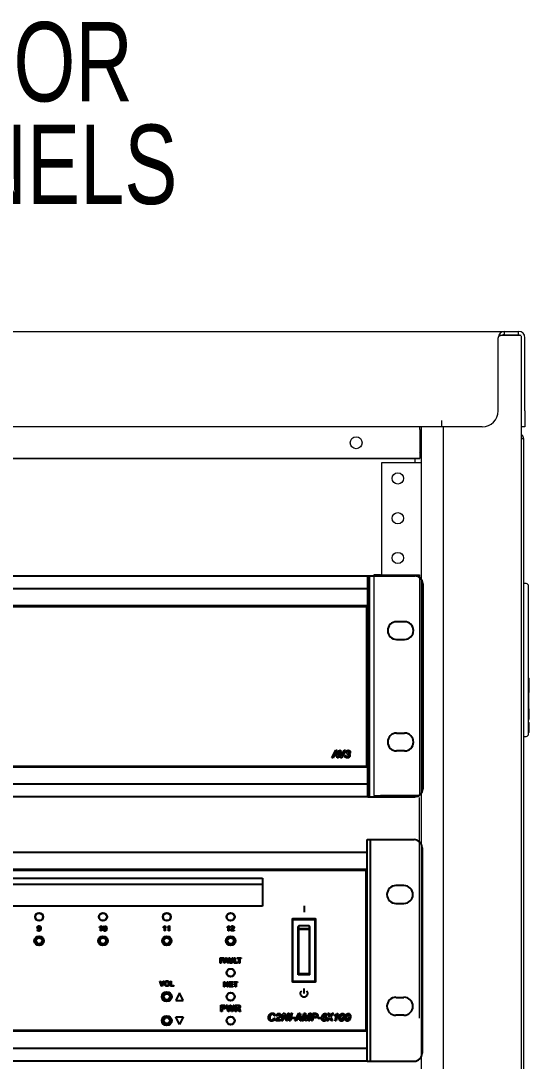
# Model space of a CAD drawing. Header units: inches. Extents: x 29 to 2254, y 8 to 2046.
# Drawn here: x 42.36 to 49.79, y 37.06 to 52.25 of the extents above; entities that cross this region are included whole.
import ezdxf

# ---------------------------------------------------------------- set-up
doc = ezdxf.new("R2010")
doc.units = ezdxf.units.IN
doc.header["$MEASUREMENT"] = 0
doc.layers.add('AV3', color=7, linetype='Continuous')
doc.layers.add('FORMAT', color=7, linetype='Continuous')
doc.styles.add('SLDTEXTSTYLE0', font='TXT', dxfattribs={"width": 0.75})

# ---------------------------------------------------------------- blocks, each defined once
blk = doc.blocks.new('SW_NOTE_0_4')
at = {"layer": 'FORMAT', "color": 0, "char_height": 0.156, "attachment_point": 1, "style": 'SLDTEXTSTYLE0'}
for s, insert in [('FRONT VIEW NO DOOR', (0, 0.2011)), ('FOR SHELVES& PANELS', (0, -0.0006))]:
    blk.add_mtext(s, dxfattribs=dict(at, insert=insert))

msp = doc.modelspace()

# ---------------------------------------------------------------- linework, layer by layer
at = {"color": 7, "linetype": 'Continuous', "lineweight": 18}
for p, q in [((29.307, 47.716), (49.426, 47.716)), ((49.426, 47.664), (49.426, 47.716)), ((49.426, 47.716), (49.631, 47.716)), ((49.631, 47.664), (49.631, 47.716)), ((49.333, 46.556), (49.333, 47.623)), ((49.409, 47.657), (49.354, 47.657)), ((49.645, 47.657), (49.409, 47.657)), ((49.426, 47.664), (49.631, 47.664)), ((49.671, 47.657), (49.645, 47.657)), ((49.672, 14.712), (49.672, 47.645)), ((49.724, 46.556), (49.724, 47.623)), ((49.724, 46.556), (49.724, 46.323)), ((48.506, 46.323), (30.227, 46.323)), ((48.188, 46.283), (48.188, 46.323)), ((48.215, 16.033), (48.215, 46.323)), ((48.506, 46.416), (48.506, 46.323)), ((49.101, 46.323), (48.506, 46.323)), ((48.534, 16.033), (48.534, 46.323)), ((49.724, 46.323), (49.672, 46.323)), ((48.188, 46.283), (48.188, 45.952)), ((48.188, 46.251), (48.215, 46.251)), ((48.215, 46.022), (48.188, 45.994)), ((49.704, 46.149), (49.704, 16.108)), ((48.188, 45.942), (48.215, 45.97)), ((48.188, 45.952), (48.188, 45.859)), ((48.188, 45.859), (30.545, 45.859)), ((40.063, 45.858), (48.188, 45.858)), ((47.635, 45.801), (48.029, 45.801)), ((47.635, 44.164), (47.635, 45.801)), ((48.029, 45.801), (48.215, 45.801)), ((48.122, 45.801), (48.122, 45.858)), ((48.188, 45.858), (48.188, 45.859)), ((47.519, 44.164), (47.519, 40.943)), ((47.612, 44.164), (47.519, 44.164)), ((47.612, 44.164), (48.186, 44.164)), ((48.186, 44.164), (48.186, 40.943)), ((49.74, 44.033), (49.704, 44.033)), ((49.74, 44.033), (49.704, 44.033)), ((49.777, 43.971), (49.777, 43.997)), ((49.777, 43.937), (49.777, 43.971)), ((49.777, 42.654), (49.786, 42.654)), ((49.777, 42.544), (49.786, 42.544)), ((49.786, 42.544), (49.786, 42.654)), ((49.786, 42.443), (49.786, 42.544)), ((49.777, 42.507), (49.777, 42.04)), ((49.777, 42.443), (49.786, 42.443)), ((49.786, 42.205), (49.777, 42.205)), ((49.777, 42.109), (49.786, 42.109)), ((49.786, 42.109), (49.786, 42.205)), ((49.786, 42.054), (49.786, 42.109)), ((49.776, 42.004), (49.786, 42.004)), ((49.777, 42.054), (49.786, 42.054)), ((49.777, 42.054), (49.786, 42.054)), ((49.786, 41.858), (49.786, 42.004)), ((49.704, 41.804), (49.74, 41.804)), ((49.704, 41.804), (49.74, 41.804)), ((49.777, 41.867), (49.777, 41.901)), ((49.777, 41.84), (49.777, 41.867)), ((49.786, 41.858), (49.777, 41.858)), ((47.519, 40.943), (47.612, 40.943)), ((48.186, 40.943), (47.612, 40.943)), ((48.186, 37.692), (48.186, 40.912))]:
    msp.add_line(p, q, dxfattribs=at)
at = {"color": 7, "linetype": 'Continuous'}
for p, q in [((47.42, 40.296), (48.105, 40.296)), ((47.42, 37.063), (47.42, 40.296)), ((47.464, 40.296), (47.464, 37.063)), ((47.42, 40.11), (31.312, 40.11)), ((48.221, 40.179), (48.221, 37.179)), ((47.42, 39.859), (31.312, 39.859)), ((47.406, 39.845), (31.326, 39.845)), ((47.406, 37.514), (47.406, 39.845)), ((34.705, 39.733), (45.891, 39.733)), ((45.891, 39.64), (34.705, 39.64)), ((45.891, 39.733), (45.891, 39.64)), ((45.891, 39.64), (45.891, 39.323)), ((47.957, 39.626), (47.84, 39.626)), ((47.84, 39.365), (47.957, 39.365)), ((45.891, 39.323), (34.705, 39.323)), ((46.497, 39.331), (46.497, 39.236)), ((43.529, 39.036), (43.538, 39.036)), ((43.538, 39.036), (43.538, 38.964)), ((44.461, 39.036), (44.47, 39.036)), ((44.47, 39.036), (44.47, 38.964)), ((44.521, 39.036), (44.53, 39.036)), ((44.53, 39.036), (44.53, 38.964)), ((45.393, 39.036), (45.402, 39.036)), ((45.402, 39.036), (45.402, 38.964)), ((46.323, 39.129), (46.671, 39.129)), ((46.323, 39.129), (46.323, 38.23)), ((46.662, 39.139), (46.332, 39.139)), ((46.332, 38.22), (46.332, 39.139)), ((46.572, 39.037), (46.422, 39.037)), ((46.422, 38.994), (46.422, 39.037)), ((46.572, 39.037), (46.572, 38.994)), ((46.662, 38.22), (46.662, 39.139)), ((46.671, 38.23), (46.671, 39.129)), ((42.602, 38.981), (42.614, 38.981)), ((43.509, 39.015), (43.509, 39.023)), ((43.526, 39.015), (43.509, 39.015)), ((43.526, 38.964), (43.526, 39.015)), ((43.538, 38.964), (43.526, 38.964)), ((44.442, 39.015), (44.442, 39.023)), ((44.459, 39.015), (44.442, 39.015)), ((44.459, 38.964), (44.459, 39.015)), ((44.47, 38.964), (44.459, 38.964)), ((44.502, 39.015), (44.502, 39.023)), ((44.519, 39.015), (44.502, 39.015)), ((44.519, 38.964), (44.519, 39.015)), ((44.53, 38.964), (44.519, 38.964)), ((45.374, 39.015), (45.374, 39.023)), ((45.391, 39.015), (45.374, 39.015)), ((45.391, 38.964), (45.391, 39.015)), ((45.402, 38.964), (45.391, 38.964)), ((45.478, 38.964), (45.428, 38.964)), ((45.44, 39.01), (45.429, 39.01)), ((45.441, 38.975), (45.478, 38.975)), ((45.447, 38.995), (45.451, 38.997)), ((45.461, 38.991), (45.459, 38.99)), ((45.478, 38.975), (45.478, 38.964)), ((46.413, 38.321), (46.413, 39.028)), ((46.422, 38.337), (46.422, 38.983)), ((46.569, 38.993), (46.425, 38.993)), ((46.425, 38.993), (46.425, 38.986)), ((46.569, 38.986), (46.425, 38.986)), ((46.569, 38.986), (46.569, 38.993)), ((46.572, 38.983), (46.572, 38.337)), ((46.581, 38.321), (46.581, 39.028)), ((45.273, 38.57), (45.324, 38.57)), ((45.273, 38.495), (45.273, 38.57)), ((45.285, 38.495), (45.273, 38.495)), ((45.324, 38.559), (45.285, 38.559)), ((45.285, 38.559), (45.285, 38.539)), ((45.285, 38.539), (45.319, 38.539)), ((45.319, 38.528), (45.285, 38.528)), ((45.285, 38.528), (45.285, 38.495)), ((45.319, 38.539), (45.319, 38.528)), ((45.324, 38.57), (45.324, 38.559)), ((45.325, 38.495), (45.352, 38.57)), ((45.338, 38.495), (45.325, 38.495)), ((45.344, 38.514), (45.338, 38.495)), ((45.373, 38.514), (45.344, 38.514)), ((45.359, 38.557), (45.348, 38.525)), ((45.348, 38.525), (45.37, 38.525)), ((45.352, 38.57), (45.366, 38.57)), ((45.37, 38.525), (45.359, 38.557)), ((45.366, 38.57), (45.393, 38.495)), ((45.38, 38.495), (45.373, 38.514)), ((45.393, 38.495), (45.38, 38.495)), ((45.401, 38.57), (45.414, 38.57)), ((45.401, 38.523), (45.401, 38.57)), ((45.414, 38.57), (45.414, 38.523)), ((45.448, 38.57), (45.46, 38.57)), ((45.448, 38.523), (45.448, 38.57)), ((45.46, 38.57), (45.46, 38.523)), ((45.478, 38.57), (45.49, 38.57)), ((45.478, 38.495), (45.478, 38.57)), ((45.527, 38.495), (45.478, 38.495)), ((45.49, 38.57), (45.49, 38.506)), ((45.49, 38.506), (45.527, 38.506)), ((45.523, 38.57), (45.581, 38.57)), ((45.523, 38.559), (45.523, 38.57)), ((45.546, 38.559), (45.523, 38.559)), ((45.527, 38.506), (45.527, 38.495)), ((45.546, 38.495), (45.546, 38.559)), ((45.558, 38.495), (45.546, 38.495)), ((45.581, 38.559), (45.558, 38.559)), ((45.558, 38.559), (45.558, 38.495)), ((45.581, 38.57), (45.581, 38.559)), ((46.581, 38.321), (46.413, 38.321)), ((46.572, 38.337), (46.422, 38.337)), ((44.389, 38.232), (44.402, 38.232)), ((44.415, 38.158), (44.389, 38.232)), ((44.402, 38.232), (44.421, 38.173)), ((44.427, 38.158), (44.415, 38.158)), ((44.421, 38.173), (44.44, 38.232)), ((44.453, 38.232), (44.427, 38.158)), ((44.44, 38.232), (44.453, 38.232)), ((44.547, 38.232), (44.559, 38.232)), ((44.547, 38.158), (44.547, 38.232)), ((44.596, 38.158), (44.547, 38.158)), ((44.559, 38.232), (44.559, 38.169)), ((44.559, 38.169), (44.596, 38.169)), ((44.596, 38.169), (44.596, 38.158)), ((45.328, 38.22), (45.341, 38.22)), ((45.328, 38.146), (45.328, 38.22)), ((45.34, 38.146), (45.328, 38.146)), ((45.374, 38.146), (45.34, 38.201)), ((45.34, 38.201), (45.34, 38.146)), ((45.341, 38.22), (45.375, 38.164)), ((45.387, 38.146), (45.374, 38.146)), ((45.375, 38.22), (45.387, 38.22)), ((45.375, 38.164), (45.375, 38.22)), ((45.387, 38.22), (45.387, 38.146)), ((45.406, 38.22), (45.459, 38.22)), ((45.406, 38.146), (45.406, 38.22)), ((45.461, 38.146), (45.406, 38.146)), ((45.459, 38.209), (45.418, 38.209)), ((45.418, 38.209), (45.418, 38.19)), ((45.418, 38.19), (45.456, 38.19)), ((45.456, 38.179), (45.418, 38.179)), ((45.418, 38.179), (45.418, 38.157)), ((45.418, 38.157), (45.461, 38.157)), ((45.456, 38.19), (45.456, 38.179)), ((45.459, 38.22), (45.459, 38.209)), ((45.461, 38.157), (45.461, 38.146)), ((45.468, 38.22), (45.526, 38.22)), ((45.468, 38.209), (45.468, 38.22)), ((45.491, 38.209), (45.468, 38.209)), ((45.491, 38.146), (45.491, 38.209)), ((45.504, 38.146), (45.491, 38.146)), ((45.526, 38.209), (45.504, 38.209)), ((45.504, 38.209), (45.504, 38.146)), ((45.526, 38.22), (45.526, 38.209)), ((46.323, 38.23), (46.671, 38.23)), ((46.332, 38.22), (46.662, 38.22)), ((46.497, 38.051), (46.497, 38.122)), ((44.68, 38.058), (44.626, 37.949)), ((44.732, 37.949), (44.68, 38.058)), ((47.84, 37.994), (47.957, 37.994)), ((44.626, 37.949), (44.732, 37.949)), ((45.284, 37.881), (45.32, 37.881)), ((45.284, 37.788), (45.284, 37.881)), ((45.321, 37.868), (45.3, 37.868)), ((45.3, 37.868), (45.3, 37.838)), ((45.3, 37.838), (45.32, 37.838)), ((45.321, 37.825), (45.3, 37.825)), ((45.3, 37.825), (45.3, 37.788)), ((45.362, 37.881), (45.378, 37.881)), ((45.388, 37.788), (45.362, 37.881)), ((45.378, 37.881), (45.395, 37.81)), ((45.395, 37.81), (45.412, 37.881)), ((45.421, 37.862), (45.403, 37.788)), ((45.412, 37.881), (45.429, 37.881)), ((45.439, 37.788), (45.421, 37.862)), ((45.429, 37.881), (45.446, 37.811)), ((45.446, 37.811), (45.464, 37.881)), ((45.479, 37.881), (45.454, 37.788)), ((45.464, 37.881), (45.479, 37.881)), ((45.493, 37.881), (45.533, 37.881)), ((45.493, 37.788), (45.493, 37.881)), ((45.531, 37.868), (45.508, 37.868)), ((45.508, 37.868), (45.508, 37.839)), ((45.508, 37.839), (45.531, 37.839)), ((45.532, 37.826), (45.509, 37.826)), ((45.509, 37.826), (45.509, 37.788)), ((45.533, 37.881), (45.538, 37.881)), ((44.626, 37.709), (44.732, 37.709)), ((44.68, 37.599), (44.626, 37.709)), ((44.732, 37.709), (44.68, 37.599)), ((45.3, 37.788), (45.284, 37.788)), ((45.403, 37.788), (45.388, 37.788)), ((45.454, 37.788), (45.439, 37.788)), ((45.509, 37.788), (45.493, 37.788)), ((45.547, 37.8), (45.547, 37.811)), ((45.567, 37.788), (45.55, 37.788)), ((45.562, 37.815), (45.563, 37.801)), ((45.567, 37.791), (45.567, 37.788)), ((46.055, 37.689), (46.074, 37.689)), ((46.078, 37.724), (46.06, 37.724)), ((46.11, 37.723), (46.092, 37.723)), ((46.105, 37.665), (46.157, 37.665)), ((46.114, 37.694), (46.119, 37.698)), ((46.157, 37.665), (46.154, 37.65)), ((46.17, 37.65), (46.192, 37.761)), ((46.205, 37.733), (46.188, 37.65)), ((46.192, 37.761), (46.211, 37.761)), ((46.239, 37.65), (46.205, 37.733)), ((46.211, 37.761), (46.245, 37.678)), ((46.245, 37.678), (46.261, 37.761)), ((46.279, 37.761), (46.257, 37.65)), ((46.261, 37.761), (46.279, 37.761)), ((46.281, 37.65), (46.303, 37.761)), ((46.322, 37.761), (46.3, 37.65)), ((46.303, 37.761), (46.322, 37.761)), ((46.325, 37.683), (46.328, 37.699)), ((46.363, 37.683), (46.325, 37.683)), ((46.328, 37.699), (46.366, 37.699)), ((46.362, 37.65), (46.421, 37.761)), ((46.366, 37.699), (46.363, 37.683)), ((46.396, 37.677), (46.382, 37.65)), ((46.439, 37.677), (46.396, 37.677)), ((46.43, 37.743), (46.404, 37.693)), ((46.404, 37.693), (46.437, 37.693)), ((46.421, 37.761), (46.443, 37.761)), ((46.437, 37.693), (46.43, 37.743)), ((46.443, 37.65), (46.439, 37.677)), ((46.443, 37.761), (46.462, 37.65)), ((46.471, 37.65), (46.493, 37.761)), ((46.506, 37.742), (46.488, 37.65)), ((46.493, 37.761), (46.52, 37.761)), ((46.517, 37.65), (46.506, 37.742)), ((46.52, 37.761), (46.53, 37.674)), ((46.53, 37.674), (46.575, 37.761)), ((46.581, 37.742), (46.534, 37.65)), ((46.562, 37.65), (46.581, 37.742)), ((46.575, 37.761), (46.602, 37.761)), ((46.602, 37.761), (46.58, 37.65)), ((46.604, 37.65), (46.626, 37.761)), ((46.631, 37.693), (46.622, 37.65)), ((46.626, 37.761), (46.663, 37.761)), ((46.653, 37.693), (46.631, 37.693)), ((46.641, 37.745), (46.634, 37.708)), ((46.634, 37.708), (46.654, 37.708)), ((46.662, 37.745), (46.641, 37.745)), ((46.703, 37.683), (46.706, 37.699)), ((46.741, 37.683), (46.703, 37.683)), ((46.706, 37.699), (46.744, 37.699)), ((46.744, 37.699), (46.741, 37.683)), ((46.834, 37.729), (46.818, 37.729)), ((46.828, 37.65), (46.87, 37.707)), ((46.844, 37.761), (46.864, 37.761)), ((46.87, 37.707), (46.844, 37.761)), ((46.877, 37.691), (46.849, 37.65)), ((46.864, 37.761), (46.881, 37.722)), ((46.896, 37.65), (46.877, 37.691)), ((46.881, 37.722), (46.908, 37.761)), ((46.928, 37.761), (46.889, 37.706)), ((46.889, 37.706), (46.915, 37.65)), ((46.908, 37.761), (46.928, 37.761)), ((46.938, 37.726), (46.941, 37.739)), ((46.951, 37.65), (46.967, 37.73)), ((46.99, 37.758), (46.968, 37.65)), ((46.976, 37.758), (46.99, 37.758)), ((47.957, 37.733), (47.84, 37.733)), ((31.326, 37.514), (47.406, 37.514)), ((46.154, 37.65), (46.083, 37.65)), ((46.188, 37.65), (46.17, 37.65)), ((46.257, 37.65), (46.239, 37.65)), ((46.3, 37.65), (46.281, 37.65)), ((46.382, 37.65), (46.362, 37.65)), ((46.462, 37.65), (46.443, 37.65)), ((46.488, 37.65), (46.471, 37.65)), ((46.534, 37.65), (46.517, 37.65)), ((46.58, 37.65), (46.562, 37.65)), ((46.622, 37.65), (46.604, 37.65)), ((46.849, 37.65), (46.828, 37.65)), ((46.915, 37.65), (46.896, 37.65)), ((46.968, 37.65), (46.951, 37.65)), ((47.42, 37.5), (31.312, 37.5)), ((47.42, 37.249), (31.312, 37.249)), ((47.42, 37.063), (31.312, 37.063)), ((47.42, 37.063), (48.105, 37.063))]:
    msp.add_line(p, q, dxfattribs=at)
at = {"color": 7, "linetype": 'Continuous', "lineweight": 18}
for centre, radius in [((47.259, 46.09), 0.0868), ((47.867, 45.569), 0.0822), ((47.867, 44.988), 0.0822), ((47.867, 44.408), 0.0822)]:
    msp.add_circle(centre, radius, dxfattribs=at)
at = {"color": 7, "linetype": 'Continuous'}
for centre, radius in [((42.628, 39.169), 0.0597), ((42.628, 39.169), 0.055), ((43.561, 39.169), 0.0597), ((43.561, 39.169), 0.055), ((44.493, 39.169), 0.0597), ((44.493, 39.169), 0.055), ((45.425, 39.169), 0.0597), ((45.425, 39.169), 0.055), ((42.628, 38.819), 0.0699), ((42.628, 38.82), 0.0606), ((43.561, 38.819), 0.0699), ((43.561, 38.82), 0.0606), ((44.493, 38.819), 0.0699), ((44.493, 38.82), 0.0606), ((45.425, 38.819), 0.0699), ((45.425, 38.82), 0.0606), ((42.628, 38.82), 0.0547), ((42.628, 38.82), 0.0437), ((43.561, 38.82), 0.0547), ((43.561, 38.82), 0.0437), ((44.493, 38.82), 0.0547), ((44.493, 38.82), 0.0437), ((45.425, 38.82), 0.0547), ((45.425, 38.82), 0.0437), ((45.425, 38.353), 0.0597), ((45.425, 38.354), 0.055), ((44.493, 38.004), 0.0727), ((44.493, 38.004), 0.0606), ((44.493, 38.004), 0.0547), ((44.493, 38.004), 0.0437), ((45.425, 38.004), 0.0597), ((45.425, 38.004), 0.055), ((44.493, 37.654), 0.0727), ((44.493, 37.655), 0.0606), ((44.493, 37.655), 0.0547), ((44.493, 37.655), 0.0437), ((45.425, 37.654), 0.0597), ((45.425, 37.655), 0.055)]:
    msp.add_circle(centre, radius, dxfattribs=at)
at = {"color": 7, "linetype": 'Continuous', "lineweight": 18}
for centre, radius, start, end in [((49.426, 47.623), 0.0928, 90, 180), ((49.631, 47.623), 0.0928, 0, 90), ((49.631, 47.623), 0.0408, 54.9032, 90), ((49.101, 46.556), 0.232, 270, 0), ((49.74, 43.997), 0.0366, 360, 90), ((49.74, 41.84), 0.0366, 270, 0)]:
    msp.add_arc(centre, radius, start, end, dxfattribs=at)
at = {"color": 7, "linetype": 'Continuous'}
for centre, radius, start, end in [((48.105, 40.179), 0.117, 0, 90), ((47.84, 39.495), 0.131, 90, 270), ((47.957, 39.495), 0.131, 270, 90), ((46.332, 39.129), 0.00932, 90, 180), ((46.422, 39.028), 0.00932, 90, 180), ((46.572, 39.028), 0.00932, 0, 90), ((46.662, 39.129), 0.00932, 0, 90), ((46.332, 38.23), 0.00932, 180, 270), ((46.662, 38.23), 0.00932, 270, 0), ((47.84, 37.864), 0.131, 90, 270), ((47.957, 37.864), 0.131, 270, 90), ((48.105, 37.179), 0.117, 270, 0)]:
    msp.add_arc(centre, radius, start, end, dxfattribs=at)
at = {"color": 7, "linetype": 'Continuous', "lineweight": 18}
msp.add_ellipse((49.426, 47.623), major_axis=(0.0928, 0), ratio=0.44, start_param=1.570796, end_param=3.141593, dxfattribs=at)
for points, knots in [([(49.704, 46.149), (49.703, 46.159), (49.7, 46.178), (49.687, 46.199), (49.675, 46.207), (49.672, 46.209)], [0, 0, 0, 0, 0.412131, 0.824252, 1, 1, 1, 1]), ([(49.704, 46.149), (49.703, 46.159), (49.7, 46.178), (49.687, 46.199), (49.675, 46.207), (49.672, 46.209)], [0, 0, 0, 0, 0.412131, 0.824252, 1, 1, 1, 1]), ([(49.672, 46.153), (49.675, 46.153), (49.687, 46.152), (49.7, 46.151), (49.703, 46.15), (49.704, 46.149)], [0, 0, 0, 0, 0.1757534, 0.587875, 1, 1, 1, 1]), ([(49.672, 46.153), (49.675, 46.153), (49.687, 46.152), (49.7, 46.151), (49.703, 46.15), (49.704, 46.149)], [0, 0, 0, 0, 0.1757534, 0.587875, 1, 1, 1, 1]), ([(49.777, 41.901), (49.777, 42.071), (49.777, 42.41), (49.777, 42.919), (49.777, 43.428), (49.777, 43.767), (49.777, 43.937)], [0, 0, 0, 0, 0.2500131, 0.4999999, 0.75004, 1, 1, 1, 1]), ([(49.777, 41.901), (49.777, 42.071), (49.777, 42.41), (49.777, 42.919), (49.777, 43.428), (49.777, 43.767), (49.777, 43.937)], [0, 0, 0, 0, 0.2500131, 0.4999999, 0.75004, 1, 1, 1, 1]), ([(49.704, 41.952), (49.705, 41.952), (49.706, 41.953), (49.709, 41.955), (49.71, 41.958), (49.709, 41.963), (49.707, 41.967), (49.704, 41.969), (49.704, 41.969)], [0, 0, 0, 0, 0.071234, 0.154216, 0.362057, 0.636982, 0.989926, 1, 1, 1, 1]), ([(49.704, 41.952), (49.705, 41.952), (49.706, 41.953), (49.709, 41.955), (49.71, 41.958), (49.709, 41.963), (49.707, 41.967), (49.704, 41.969), (49.704, 41.969)], [0, 0, 0, 0, 0.071234, 0.154216, 0.362057, 0.636982, 0.989926, 1, 1, 1, 1])]:
    msp.add_open_spline(points, degree=3, knots=knots, dxfattribs=at)
at = {"color": 7, "linetype": 'Continuous'}
for points, knots in [([(42.608, 39.03), (42.61, 39.032), (42.616, 39.036), (42.627, 39.037), (42.638, 39.035), (42.647, 39.028), (42.652, 39.016), (42.653, 39.001), (42.652, 38.986), (42.647, 38.974), (42.643, 38.97), (42.642, 38.969)], [0, 0, 0, 0, 0.090882, 0.18944, 0.299979, 0.401651, 0.516798, 0.660752, 0.824637, 0.955168, 1, 1, 1, 1]), ([(43.509, 39.023), (43.514, 39.023), (43.524, 39.023), (43.528, 39.033), (43.529, 39.036)], [0, 0, 0, 0, 0.552371, 1, 1, 1, 1]), ([(43.589, 38.962), (43.586, 38.962), (43.578, 38.963), (43.569, 38.971), (43.565, 38.984), (43.564, 38.999), (43.565, 39.014), (43.569, 39.027), (43.578, 39.035), (43.586, 39.036), (43.589, 39.036)], [0, 0, 0, 0, 0.111136, 0.215524, 0.339658, 0.500258, 0.66078, 0.784756, 0.888775, 1, 1, 1, 1]), ([(43.589, 39.036), (43.593, 39.036), (43.601, 39.035), (43.61, 39.027), (43.614, 39.014), (43.615, 38.999), (43.614, 38.984), (43.61, 38.971), (43.601, 38.963), (43.593, 38.962), (43.589, 38.962)], [0, 0, 0, 0, 0.111549, 0.215947, 0.340164, 0.500512, 0.660054, 0.783785, 0.888292, 1, 1, 1, 1]), ([(44.442, 39.023), (44.446, 39.023), (44.456, 39.023), (44.461, 39.033), (44.461, 39.036)], [0, 0, 0, 0, 0.552371, 1, 1, 1, 1]), ([(44.502, 39.023), (44.507, 39.023), (44.517, 39.023), (44.521, 39.033), (44.521, 39.036)], [0, 0, 0, 0, 0.552371, 1, 1, 1, 1]), ([(45.374, 39.023), (45.379, 39.023), (45.389, 39.023), (45.393, 39.033), (45.393, 39.036)], [0, 0, 0, 0, 0.552371, 1, 1, 1, 1]), ([(45.429, 39.011), (45.429, 39.018), (45.432, 39.028), (45.444, 39.036), (45.457, 39.037), (45.473, 39.033), (45.478, 39.02), (45.478, 39.014)], [0, 0, 0, 0, 0.263355, 0.387279, 0.527063, 0.771, 1, 1, 1, 1]), ([(42.64, 38.995), (42.638, 38.993), (42.633, 38.989), (42.621, 38.987), (42.605, 38.993), (42.599, 39.012), (42.603, 39.025), (42.608, 39.03)], [0, 0, 0, 0, 0.116696, 0.240028, 0.485767, 0.734045, 1, 1, 1, 1]), ([(42.642, 38.969), (42.64, 38.967), (42.635, 38.963), (42.623, 38.961), (42.607, 38.965), (42.603, 38.976), (42.602, 38.981)], [0, 0, 0, 0, 0.136958, 0.376567, 0.701543, 1, 1, 1, 1]), ([(42.626, 39.027), (42.623, 39.027), (42.615, 39.024), (42.612, 39.012), (42.615, 39.001), (42.623, 38.998), (42.626, 38.998)], [0, 0, 0, 0, 0.239695, 0.503751, 0.758462, 1, 1, 1, 1]), ([(42.614, 38.981), (42.614, 38.979), (42.617, 38.973), (42.627, 38.97), (42.639, 38.978), (42.64, 38.989), (42.64, 38.995)], [0, 0, 0, 0, 0.168128, 0.346032, 0.611033, 1, 1, 1, 1]), ([(42.626, 38.998), (42.63, 38.998), (42.637, 39.001), (42.64, 39.012), (42.638, 39.024), (42.63, 39.027), (42.626, 39.027)], [0, 0, 0, 0, 0.237075, 0.483558, 0.755849, 1, 1, 1, 1]), ([(43.589, 39.026), (43.585, 39.026), (43.579, 39.021), (43.577, 39.01), (43.576, 38.999), (43.577, 38.988), (43.579, 38.979), (43.583, 38.973), (43.588, 38.972), (43.59, 38.972), (43.59, 38.972)], [0, 0, 0, 0, 0.178371, 0.309701, 0.492796, 0.674465, 0.804626, 0.899651, 0.990777, 1, 1, 1, 1]), ([(43.59, 38.972), (43.592, 38.972), (43.596, 38.973), (43.6, 38.979), (43.602, 38.988), (43.603, 38.999), (43.602, 39.01), (43.6, 39.021), (43.593, 39.026), (43.589, 39.026)], [0, 0, 0, 0, 0.084333, 0.180886, 0.313027, 0.498069, 0.684081, 0.817504, 1, 1, 1, 1]), ([(45.428, 38.964), (45.428, 38.97), (45.431, 38.983), (45.441, 38.991), (45.447, 38.995)], [0, 0, 0, 0, 0.46395, 1, 1, 1, 1]), ([(45.446, 39.024), (45.445, 39.024), (45.442, 39.021), (45.44, 39.015), (45.44, 39.012)], [0, 0, 0, 0, 0.223301, 1, 1, 1, 1]), ([(45.459, 38.99), (45.457, 38.988), (45.45, 38.984), (45.443, 38.979), (45.441, 38.975)], [0, 0, 0, 0, 0.351237, 1, 1, 1, 1]), ([(45.451, 38.997), (45.458, 39.001), (45.469, 39.009), (45.463, 39.024), (45.454, 39.027), (45.448, 39.026), (45.446, 39.024)], [0, 0, 0, 0, 0.467115, 0.65732, 0.855104, 1, 1, 1, 1]), ([(45.478, 39.014), (45.478, 39.01), (45.475, 39), (45.466, 38.994), (45.461, 38.991)], [0, 0, 0, 0, 0.445769, 1, 1, 1, 1]), ([(46.413, 38.987), (46.413, 38.987), (46.413, 38.988), (46.413, 38.99), (46.414, 38.991), (46.415, 38.992), (46.417, 38.993), (46.419, 38.994), (46.421, 38.994), (46.422, 38.994)], [0, 0, 0, 0, 0.113834, 0.229686, 0.348689, 0.471861, 0.599366, 0.730749, 1, 1, 1, 1]), ([(46.413, 38.987), (46.413, 38.986), (46.413, 38.986), (46.413, 38.986), (46.413, 38.986), (46.413, 38.985), (46.414, 38.985), (46.415, 38.984), (46.417, 38.984), (46.418, 38.983), (46.42, 38.983), (46.421, 38.983), (46.422, 38.983)], [0, 0, 0, 0, 0.033315, 0.068471, 0.10685, 0.149455, 0.24927, 0.369663, 0.508868, 0.663478, 0.829118, 1, 1, 1, 1]), ([(46.422, 38.994), (46.421, 38.994), (46.421, 38.994), (46.42, 38.994), (46.42, 38.994), (46.419, 38.994), (46.418, 38.993), (46.418, 38.993), (46.417, 38.992), (46.417, 38.992), (46.416, 38.991), (46.416, 38.99), (46.416, 38.989), (46.416, 38.988), (46.416, 38.988), (46.416, 38.987), (46.417, 38.987), (46.417, 38.986), (46.418, 38.985), (46.418, 38.985), (46.419, 38.984), (46.419, 38.984), (46.42, 38.983), (46.42, 38.983), (46.421, 38.983), (46.421, 38.983), (46.422, 38.983)], [0, 0, 0, 0, 0.06328, 0.095234, 0.126956, 0.158371, 0.189662, 0.252297, 0.283673, 0.314896, 0.376818, 0.438896, 0.50144, 0.532081, 0.561929, 0.591091, 0.620291, 0.680581, 0.711642, 0.743082, 0.806353, 0.838139, 0.870476, 0.903352, 0.93619, 1, 1, 1, 1]), ([(46.422, 38.994), (46.422, 38.994), (46.422, 38.994), (46.422, 38.994), (46.423, 38.993), (46.424, 38.993), (46.424, 38.993), (46.425, 38.993)], [0, 0, 0, 0, 0.183706, 0.296824, 0.422779, 0.702178, 1, 1, 1, 1]), ([(46.422, 38.983), (46.422, 38.983), (46.422, 38.984), (46.422, 38.984), (46.422, 38.984), (46.423, 38.985), (46.423, 38.985), (46.424, 38.986), (46.424, 38.986), (46.425, 38.986)], [0, 0, 0, 0, 0.115003, 0.234716, 0.359644, 0.488487, 0.619077, 0.749095, 1, 1, 1, 1]), ([(46.572, 38.994), (46.572, 38.994), (46.572, 38.994), (46.571, 38.994), (46.571, 38.993), (46.57, 38.993), (46.569, 38.993), (46.569, 38.993)], [0, 0, 0, 0, 0.183706, 0.296824, 0.422779, 0.702178, 1, 1, 1, 1]), ([(46.572, 38.983), (46.572, 38.983), (46.572, 38.984), (46.572, 38.984), (46.571, 38.984), (46.571, 38.985), (46.571, 38.985), (46.57, 38.986), (46.569, 38.986), (46.569, 38.986)], [0, 0, 0, 0, 0.115003, 0.234716, 0.359644, 0.488487, 0.619077, 0.749095, 1, 1, 1, 1]), ([(46.581, 38.987), (46.581, 38.987), (46.581, 38.988), (46.581, 38.99), (46.58, 38.991), (46.579, 38.992), (46.577, 38.993), (46.575, 38.994), (46.573, 38.994), (46.572, 38.994)], [0, 0, 0, 0, 0.113834, 0.229686, 0.348689, 0.471861, 0.599366, 0.730749, 1, 1, 1, 1]), ([(46.572, 38.983), (46.572, 38.983), (46.573, 38.983), (46.574, 38.983), (46.574, 38.983), (46.575, 38.984), (46.575, 38.984), (46.576, 38.985), (46.576, 38.985), (46.577, 38.986), (46.577, 38.987), (46.578, 38.987), (46.578, 38.988), (46.578, 38.988), (46.578, 38.989), (46.578, 38.99), (46.577, 38.991), (46.577, 38.992), (46.576, 38.992), (46.576, 38.993), (46.575, 38.993), (46.575, 38.994), (46.574, 38.994), (46.574, 38.994), (46.573, 38.994), (46.572, 38.994), (46.572, 38.994)], [0, 0, 0, 0, 0.06381, 0.096648, 0.129524, 0.161861, 0.193647, 0.256918, 0.288358, 0.319419, 0.379709, 0.408909, 0.438071, 0.467919, 0.49856, 0.561104, 0.623182, 0.685104, 0.716327, 0.747703, 0.810338, 0.841629, 0.873044, 0.904766, 0.93672, 1, 1, 1, 1]), ([(46.581, 38.987), (46.581, 38.986), (46.581, 38.986), (46.581, 38.986), (46.581, 38.986), (46.58, 38.985), (46.58, 38.985), (46.578, 38.984), (46.577, 38.984), (46.575, 38.983), (46.574, 38.983), (46.573, 38.983), (46.572, 38.983)], [0, 0, 0, 0, 0.033315, 0.068471, 0.10685, 0.149455, 0.24927, 0.369663, 0.508868, 0.663478, 0.829118, 1, 1, 1, 1]), ([(45.46, 38.523), (45.46, 38.515), (45.457, 38.502), (45.443, 38.494), (45.431, 38.493), (45.418, 38.494), (45.404, 38.502), (45.401, 38.515), (45.401, 38.523)], [0, 0, 0, 0, 0.246995, 0.363785, 0.499038, 0.636467, 0.751501, 1, 1, 1, 1]), ([(45.414, 38.523), (45.414, 38.518), (45.415, 38.51), (45.423, 38.505), (45.431, 38.504), (45.438, 38.505), (45.447, 38.51), (45.448, 38.518), (45.448, 38.523)], [0, 0, 0, 0, 0.257451, 0.366882, 0.499444, 0.632839, 0.742847, 1, 1, 1, 1]), ([(46.422, 38.337), (46.421, 38.337), (46.421, 38.337), (46.42, 38.337), (46.419, 38.336), (46.418, 38.335), (46.417, 38.335), (46.416, 38.334), (46.415, 38.332), (46.414, 38.331), (46.413, 38.329), (46.413, 38.327), (46.413, 38.326), (46.413, 38.326)], [0, 0, 0, 0, 0.074693, 0.148658, 0.221307, 0.29263, 0.362641, 0.431264, 0.563764, 0.688731, 0.804289, 0.90851, 1, 1, 1, 1]), ([(46.581, 38.326), (46.581, 38.326), (46.581, 38.327), (46.581, 38.329), (46.58, 38.331), (46.579, 38.332), (46.578, 38.334), (46.577, 38.335), (46.576, 38.335), (46.575, 38.336), (46.574, 38.337), (46.573, 38.337), (46.572, 38.337), (46.572, 38.337)], [0, 0, 0, 0, 0.091491, 0.195715, 0.311274, 0.436243, 0.568742, 0.637365, 0.707377, 0.778698, 0.851346, 0.925307, 1, 1, 1, 1]), ([(44.495, 38.156), (44.49, 38.156), (44.481, 38.157), (44.469, 38.166), (44.461, 38.179), (44.46, 38.195), (44.461, 38.211), (44.469, 38.224), (44.481, 38.233), (44.491, 38.234), (44.496, 38.234)], [0, 0, 0, 0, 0.115205, 0.232025, 0.353663, 0.493704, 0.633745, 0.755382, 0.871392, 1, 1, 1, 1]), ([(44.496, 38.223), (44.493, 38.223), (44.486, 38.222), (44.478, 38.216), (44.474, 38.206), (44.473, 38.195), (44.474, 38.183), (44.478, 38.174), (44.486, 38.167), (44.493, 38.166), (44.497, 38.166), (44.497, 38.166)], [0, 0, 0, 0, 0.118742, 0.228537, 0.349559, 0.494083, 0.638288, 0.759327, 0.86994, 0.988229, 1, 1, 1, 1]), ([(44.496, 38.234), (44.501, 38.234), (44.511, 38.233), (44.523, 38.224), (44.531, 38.211), (44.532, 38.195), (44.531, 38.179), (44.523, 38.166), (44.511, 38.157), (44.501, 38.156), (44.495, 38.156), (44.495, 38.156)], [0, 0, 0, 0, 0.125182, 0.238445, 0.357181, 0.493649, 0.630117, 0.748853, 0.862915, 0.987506, 1, 1, 1, 1]), ([(44.497, 38.166), (44.5, 38.167), (44.506, 38.168), (44.514, 38.174), (44.518, 38.183), (44.52, 38.195), (44.518, 38.206), (44.514, 38.216), (44.506, 38.222), (44.499, 38.223), (44.496, 38.223)], [0, 0, 0, 0, 0.108605, 0.221985, 0.346042, 0.49388, 0.642033, 0.765976, 0.878448, 1, 1, 1, 1]), ([(46.462, 38.01), (46.461, 38.01), (46.451, 38.02), (46.442, 38.042), (46.449, 38.07), (46.458, 38.083), (46.463, 38.087)], [0, 0, 0, 0, 0.025605, 0.485449, 0.747028, 1, 1, 1, 1]), ([(46.531, 38.087), (46.537, 38.082), (46.545, 38.07), (46.552, 38.042), (46.54, 38.014), (46.517, 37.999), (46.497, 37.995), (46.477, 37.999), (46.466, 38.006), (46.462, 38.01)], [0, 0, 0, 0, 0.131752, 0.267964, 0.513276, 0.636178, 0.763404, 0.890719, 1, 1, 1, 1]), ([(45.32, 37.881), (45.324, 37.881), (45.331, 37.881), (45.342, 37.877), (45.351, 37.868), (45.354, 37.853), (45.351, 37.839), (45.344, 37.829), (45.333, 37.825), (45.325, 37.825), (45.321, 37.825)], [0, 0, 0, 0, 0.129735, 0.209688, 0.349845, 0.509827, 0.647125, 0.774218, 0.866548, 1, 1, 1, 1]), ([(45.32, 37.838), (45.325, 37.838), (45.332, 37.839), (45.337, 37.846), (45.338, 37.853), (45.337, 37.859), (45.332, 37.867), (45.325, 37.868), (45.321, 37.868)], [0, 0, 0, 0, 0.270134, 0.375718, 0.507409, 0.638281, 0.745051, 1, 1, 1, 1]), ([(45.531, 37.839), (45.535, 37.839), (45.543, 37.84), (45.548, 37.847), (45.549, 37.854), (45.548, 37.86), (45.543, 37.868), (45.536, 37.868), (45.531, 37.868)], [0, 0, 0, 0, 0.273891, 0.378274, 0.505248, 0.62947, 0.731831, 1, 1, 1, 1]), ([(45.547, 37.811), (45.547, 37.816), (45.545, 37.825), (45.536, 37.826), (45.532, 37.826)], [0, 0, 0, 0, 0.52348, 1, 1, 1, 1]), ([(45.538, 37.881), (45.545, 37.881), (45.56, 37.877), (45.566, 37.857), (45.563, 37.841), (45.555, 37.835), (45.551, 37.833)], [0, 0, 0, 0, 0.304076, 0.603727, 0.810845, 1, 1, 1, 1]), ([(45.551, 37.833), (45.554, 37.832), (45.562, 37.828), (45.562, 37.819), (45.562, 37.815)], [0, 0, 0, 0, 0.431513, 1, 1, 1, 1]), ([(45.55, 37.788), (45.549, 37.789), (45.548, 37.793), (45.547, 37.798), (45.547, 37.8)], [0, 0, 0, 0, 0.366423, 1, 1, 1, 1]), ([(45.563, 37.801), (45.563, 37.801), (45.563, 37.798), (45.564, 37.793), (45.567, 37.791)], [0, 0, 0, 0, 0.011066, 1, 1, 1, 1]), ([(46.074, 37.689), (46.071, 37.677), (46.062, 37.66), (46.041, 37.648), (46.022, 37.646), (46.004, 37.648), (45.982, 37.663), (45.976, 37.689), (45.978, 37.708), (45.979, 37.713)], [0, 0, 0, 0, 0.218366, 0.324576, 0.438143, 0.555724, 0.661494, 0.897346, 1, 1, 1, 1]), ([(45.979, 37.713), (45.98, 37.716), (45.982, 37.726), (45.991, 37.744), (46.007, 37.758), (46.023, 37.763), (46.038, 37.764), (46.053, 37.763), (46.072, 37.752), (46.078, 37.735), (46.078, 37.724)], [0, 0, 0, 0, 0.057047, 0.22278, 0.39008, 0.473316, 0.561188, 0.680513, 0.784206, 1, 1, 1, 1]), ([(46.06, 37.724), (46.06, 37.73), (46.055, 37.744), (46.035, 37.749), (46.017, 37.745), (46.005, 37.732), (45.998, 37.714), (45.996, 37.701), (45.996, 37.694), (45.996, 37.693)], [0, 0, 0, 0, 0.16797, 0.340154, 0.487644, 0.643025, 0.80621, 0.976637, 1, 1, 1, 1]), ([(45.996, 37.693), (45.997, 37.685), (46, 37.673), (46.013, 37.664), (46.024, 37.663), (46.035, 37.664), (46.048, 37.671), (46.053, 37.682), (46.055, 37.689)], [0, 0, 0, 0, 0.252746, 0.375384, 0.512986, 0.631627, 0.746132, 1, 1, 1, 1]), ([(46.083, 37.65), (46.084, 37.658), (46.09, 37.677), (46.105, 37.688), (46.114, 37.694)], [0, 0, 0, 0, 0.445514, 1, 1, 1, 1]), ([(46.092, 37.723), (46.093, 37.733), (46.099, 37.748), (46.116, 37.757), (46.134, 37.76), (46.153, 37.754), (46.163, 37.74), (46.164, 37.731), (46.164, 37.725), (46.164, 37.723)], [0, 0, 0, 0, 0.257523, 0.377681, 0.516185, 0.742103, 0.848706, 0.959911, 1, 1, 1, 1]), ([(46.164, 37.723), (46.164, 37.721), (46.162, 37.716), (46.158, 37.707), (46.147, 37.698), (46.134, 37.689), (46.121, 37.681), (46.113, 37.675), (46.108, 37.67), (46.106, 37.666), (46.105, 37.665)], [0, 0, 0, 0, 0.070313, 0.190861, 0.347364, 0.574135, 0.752301, 0.864873, 0.93821, 1, 1, 1, 1]), ([(46.118, 37.74), (46.118, 37.74), (46.112, 37.736), (46.11, 37.729), (46.11, 37.723)], [0, 0, 0, 0, 0.161421, 1, 1, 1, 1]), ([(46.119, 37.698), (46.13, 37.705), (46.15, 37.718), (46.142, 37.741), (46.13, 37.745), (46.122, 37.743), (46.118, 37.74)], [0, 0, 0, 0, 0.534601, 0.689882, 0.853084, 1, 1, 1, 1]), ([(46.654, 37.708), (46.661, 37.708), (46.671, 37.71), (46.677, 37.717), (46.678, 37.719)], [0, 0, 0, 0, 0.75042, 1, 1, 1, 1]), ([(46.678, 37.739), (46.677, 37.74), (46.673, 37.745), (46.667, 37.745), (46.662, 37.745)], [0, 0, 0, 0, 0.200527, 1, 1, 1, 1]), ([(46.663, 37.761), (46.672, 37.761), (46.687, 37.759), (46.697, 37.744), (46.699, 37.73), (46.697, 37.716), (46.691, 37.707), (46.689, 37.705)], [0, 0, 0, 0, 0.334606, 0.481971, 0.646958, 0.856012, 1, 1, 1, 1]), ([(46.678, 37.719), (46.678, 37.719), (46.679, 37.723), (46.68, 37.729), (46.68, 37.735), (46.678, 37.738), (46.678, 37.739)], [0, 0, 0, 0, 0.072418, 0.540572, 0.884264, 1, 1, 1, 1]), ([(46.689, 37.705), (46.688, 37.704), (46.685, 37.701), (46.681, 37.698), (46.678, 37.697)], [0, 0, 0, 0, 0.224447, 1, 1, 1, 1]), ([(46.816, 37.656), (46.813, 37.653), (46.805, 37.648), (46.791, 37.646), (46.776, 37.648), (46.764, 37.656), (46.758, 37.67), (46.756, 37.691), (46.759, 37.716), (46.768, 37.737), (46.777, 37.747), (46.78, 37.75)], [0, 0, 0, 0, 0.076141, 0.178987, 0.273439, 0.35706, 0.447954, 0.560539, 0.751117, 0.920369, 1, 1, 1, 1]), ([(46.812, 37.687), (46.812, 37.69), (46.812, 37.695), (46.807, 37.703), (46.794, 37.708), (46.78, 37.702), (46.775, 37.69), (46.774, 37.683), (46.774, 37.68), (46.774, 37.679)], [0, 0, 0, 0, 0.119622, 0.223397, 0.429729, 0.684715, 0.826522, 0.985354, 1, 1, 1, 1]), ([(46.774, 37.679), (46.774, 37.677), (46.775, 37.672), (46.778, 37.665), (46.784, 37.661), (46.792, 37.66), (46.8, 37.662), (46.807, 37.668), (46.811, 37.675), (46.812, 37.682), (46.812, 37.685), (46.812, 37.687)], [0, 0, 0, 0, 0.114942, 0.222232, 0.324283, 0.44087, 0.562461, 0.693329, 0.837541, 0.916165, 1, 1, 1, 1]), ([(46.818, 37.729), (46.818, 37.733), (46.816, 37.741), (46.805, 37.745), (46.795, 37.743), (46.783, 37.733), (46.78, 37.72), (46.778, 37.712)], [0, 0, 0, 0, 0.175896, 0.328713, 0.469744, 0.611828, 1, 1, 1, 1]), ([(46.778, 37.712), (46.781, 37.715), (46.788, 37.719), (46.804, 37.722), (46.82, 37.716), (46.829, 37.701), (46.83, 37.687), (46.828, 37.672), (46.822, 37.661), (46.817, 37.657), (46.816, 37.656)], [0, 0, 0, 0, 0.109376, 0.220596, 0.436888, 0.545976, 0.666219, 0.823723, 0.968626, 1, 1, 1, 1]), ([(46.78, 37.75), (46.782, 37.752), (46.789, 37.757), (46.803, 37.759), (46.817, 37.758), (46.831, 37.75), (46.834, 37.737), (46.834, 37.73)], [0, 0, 0, 0, 0.097761, 0.362531, 0.537824, 0.687662, 1, 1, 1, 1]), ([(46.967, 37.73), (46.963, 37.729), (46.953, 37.727), (46.943, 37.727), (46.938, 37.726)], [0, 0, 0, 0, 0.458792, 1, 1, 1, 1]), ([(46.941, 37.739), (46.948, 37.739), (46.963, 37.741), (46.974, 37.753), (46.976, 37.758)], [0, 0, 0, 0, 0.555284, 1, 1, 1, 1]), ([(47.044, 37.646), (47.039, 37.646), (47.03, 37.648), (47.018, 37.657), (47.012, 37.671), (47.01, 37.691), (47.014, 37.716), (47.024, 37.74), (47.039, 37.756), (47.051, 37.759), (47.057, 37.759)], [0, 0, 0, 0, 0.09461, 0.179713, 0.273559, 0.390059, 0.58304, 0.761726, 0.885361, 1, 1, 1, 1]), ([(47.072, 37.721), (47.072, 37.725), (47.072, 37.731), (47.069, 37.741), (47.057, 37.747), (47.045, 37.742), (47.037, 37.728), (47.031, 37.709), (47.029, 37.692), (47.029, 37.683), (47.029, 37.682)], [0, 0, 0, 0, 0.10177, 0.178086, 0.303129, 0.400479, 0.521145, 0.745906, 0.980976, 1, 1, 1, 1]), ([(47.029, 37.682), (47.029, 37.677), (47.03, 37.666), (47.044, 37.66), (47.056, 37.664), (47.064, 37.677), (47.07, 37.697), (47.072, 37.713), (47.072, 37.721)], [0, 0, 0, 0, 0.16035, 0.292273, 0.391578, 0.50937, 0.751729, 1, 1, 1, 1]), ([(47.057, 37.759), (47.062, 37.759), (47.071, 37.758), (47.088, 37.746), (47.092, 37.719), (47.087, 37.691), (47.079, 37.667), (47.064, 37.65), (47.051, 37.647), (47.044, 37.646)], [0, 0, 0, 0, 0.095192, 0.18029, 0.386475, 0.572321, 0.749373, 0.878586, 1, 1, 1, 1]), ([(47.131, 37.646), (47.126, 37.646), (47.117, 37.648), (47.105, 37.657), (47.099, 37.671), (47.097, 37.691), (47.101, 37.716), (47.11, 37.74), (47.125, 37.756), (47.138, 37.759), (47.144, 37.759)], [0, 0, 0, 0, 0.09461, 0.179713, 0.273559, 0.390059, 0.58304, 0.761726, 0.885361, 1, 1, 1, 1]), ([(47.159, 37.721), (47.159, 37.725), (47.158, 37.731), (47.155, 37.741), (47.144, 37.747), (47.132, 37.742), (47.124, 37.728), (47.118, 37.709), (47.116, 37.692), (47.116, 37.683), (47.116, 37.682)], [0, 0, 0, 0, 0.10177, 0.178086, 0.303129, 0.400479, 0.521145, 0.745906, 0.980976, 1, 1, 1, 1]), ([(47.116, 37.682), (47.116, 37.677), (47.117, 37.666), (47.131, 37.66), (47.142, 37.664), (47.151, 37.677), (47.156, 37.697), (47.159, 37.713), (47.159, 37.721)], [0, 0, 0, 0, 0.16035, 0.292273, 0.391578, 0.50937, 0.751729, 1, 1, 1, 1]), ([(47.144, 37.759), (47.149, 37.759), (47.158, 37.758), (47.174, 37.746), (47.178, 37.719), (47.174, 37.691), (47.165, 37.667), (47.15, 37.65), (47.137, 37.647), (47.131, 37.646)], [0, 0, 0, 0, 0.095192, 0.18029, 0.386475, 0.572321, 0.749373, 0.878586, 1, 1, 1, 1])]:
    msp.add_open_spline(points, degree=3, knots=knots, dxfattribs=at)
msp.add_open_spline([(46.678, 37.697), (46.67, 37.694), (46.661, 37.693), (46.653, 37.693)], degree=3, dxfattribs=at)
at = {"layer": 'AV3', "linetype": 'Continuous'}
for p, q in [((47.43, 44.144), (31.363, 44.144)), ((47.376, 44.147), (48.114, 44.147)), ((47.376, 44.147), (47.376, 44.144)), ((47.43, 40.919), (47.43, 44.144)), ((47.45, 44.147), (47.45, 40.922)), ((47.43, 43.958), (31.363, 43.958)), ((48.23, 44.031), (48.23, 41.038)), ((47.43, 43.708), (31.363, 43.708)), ((47.416, 43.693), (31.377, 43.693)), ((47.416, 41.369), (47.416, 43.693)), ((47.966, 43.478), (47.849, 43.478)), ((47.849, 43.218), (47.966, 43.218)), ((47.849, 41.851), (47.966, 41.851)), ((46.901, 41.492), (46.961, 41.604)), ((46.921, 41.492), (46.901, 41.492)), ((46.935, 41.519), (46.921, 41.492)), ((46.978, 41.519), (46.935, 41.519)), ((46.969, 41.585), (46.943, 41.535)), ((46.943, 41.535), (46.976, 41.535)), ((46.961, 41.604), (46.983, 41.604)), ((46.976, 41.535), (46.969, 41.585)), ((46.982, 41.492), (46.978, 41.519)), ((47.001, 41.492), (46.982, 41.492)), ((46.983, 41.604), (47.001, 41.492)), ((47.013, 41.604), (47.031, 41.604)), ((47.032, 41.492), (47.013, 41.604)), ((47.031, 41.604), (47.045, 41.516)), ((47.051, 41.492), (47.032, 41.492)), ((47.045, 41.516), (47.085, 41.604)), ((47.104, 41.604), (47.051, 41.492)), ((47.085, 41.604), (47.104, 41.604)), ((47.095, 41.526), (47.112, 41.526)), ((47.121, 41.567), (47.104, 41.567)), ((47.128, 41.54), (47.131, 41.554)), ((47.131, 41.554), (47.134, 41.554)), ((47.966, 41.591), (47.849, 41.591)), ((47.43, 41.355), (31.363, 41.355)), ((31.377, 41.369), (47.416, 41.369)), ((47.43, 41.105), (31.363, 41.105)), ((47.43, 40.919), (31.363, 40.919)), ((47.43, 40.922), (48.114, 40.922))]:
    msp.add_line(p, q, dxfattribs=at)
for centre, radius, start, end in [((48.114, 44.031), 0.116, 0, 90), ((47.849, 43.348), 0.13, 90, 270), ((47.966, 43.348), 0.13, 270, 90), ((47.849, 41.721), 0.13, 90, 270), ((47.966, 41.721), 0.13, 270, 90), ((48.114, 41.038), 0.116, 270, 0)]:
    msp.add_arc(centre, radius, start, end, dxfattribs=at)
for points, knots in [([(47.108, 41.493), (47.107, 41.495), (47.098, 41.501), (47.094, 41.513), (47.094, 41.523), (47.095, 41.525), (47.095, 41.526)], [0, 0, 0, 0, 0.170198, 0.833209, 0.920561, 1, 1, 1, 1]), ([(47.104, 41.567), (47.105, 41.576), (47.113, 41.595), (47.141, 41.603), (47.167, 41.596), (47.174, 41.579), (47.173, 41.57), (47.173, 41.568)], [0, 0, 0, 0, 0.26246, 0.519727, 0.752774, 0.963924, 1, 1, 1, 1]), ([(47.155, 41.547), (47.159, 41.544), (47.166, 41.538), (47.17, 41.52), (47.159, 41.495), (47.132, 41.487), (47.114, 41.49), (47.108, 41.493)], [0, 0, 0, 0, 0.126515, 0.257722, 0.521133, 0.806309, 1, 1, 1, 1]), ([(47.112, 41.526), (47.112, 41.525), (47.112, 41.524), (47.111, 41.517), (47.114, 41.506), (47.13, 41.502), (47.145, 41.507), (47.149, 41.517), (47.15, 41.521)], [0, 0, 0, 0, 0.047211, 0.091772, 0.307183, 0.52234, 0.788321, 1, 1, 1, 1]), ([(47.14, 41.586), (47.135, 41.586), (47.125, 41.583), (47.122, 41.572), (47.121, 41.567)], [0, 0, 0, 0, 0.464438, 1, 1, 1, 1]), ([(47.15, 41.521), (47.15, 41.523), (47.15, 41.528), (47.147, 41.539), (47.136, 41.541), (47.13, 41.541), (47.129, 41.541), (47.128, 41.54)], [0, 0, 0, 0, 0.098797, 0.47074, 0.894287, 0.95719, 1, 1, 1, 1]), ([(47.134, 41.554), (47.14, 41.554), (47.151, 41.555), (47.158, 41.571), (47.153, 41.584), (47.145, 41.586), (47.14, 41.586)], [0, 0, 0, 0, 0.30946, 0.567846, 0.77702, 1, 1, 1, 1]), ([(47.173, 41.568), (47.173, 41.564), (47.169, 41.555), (47.16, 41.549), (47.155, 41.547)], [0, 0, 0, 0, 0.424317, 1, 1, 1, 1])]:
    msp.add_open_spline(points, degree=3, knots=knots, dxfattribs=at)

# ---------------------------------------------------------------- block references
at = {"layer": 'FORMAT', "xscale": 7.427237208426815, "yscale": 7.427237208426815, "zscale": 7.427237208426815}
msp.add_blockref('SW_NOTE_0_4', (30.827, 50.738), dxfattribs=at)

doc.saveas('drawing.dxf')
